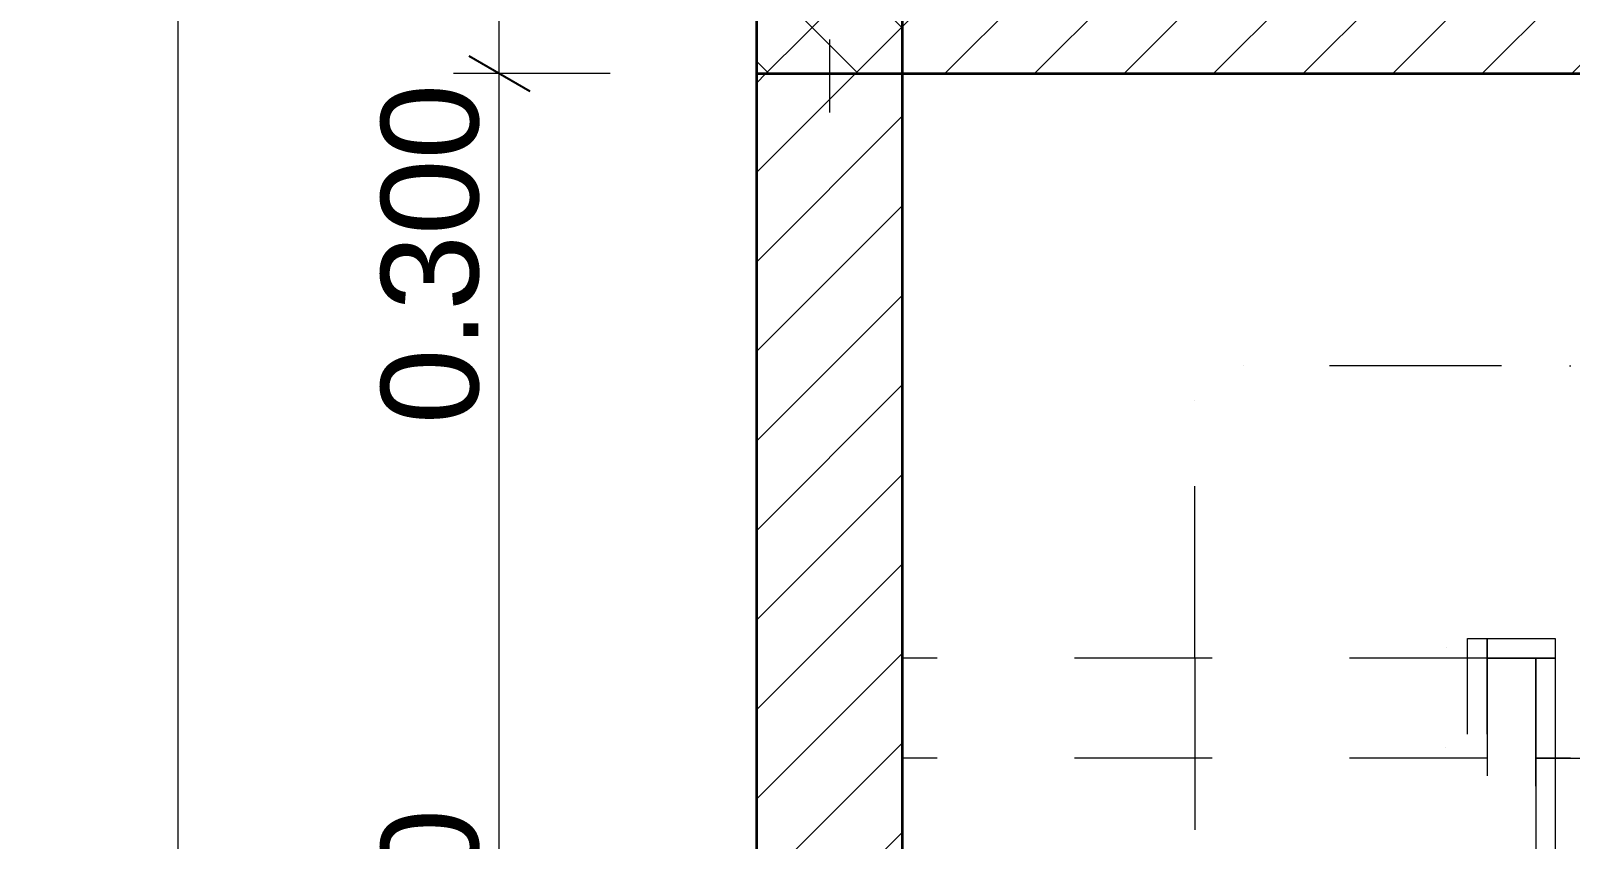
# Model space of a CAD drawing. Header units: millimetres. Extents: x -6000 to 13299, y -11438 to 14364.
# Drawn here: x 510 to 3671, y 1367 to 3026 of the extents above; entities that cross this region are included whole.
import ezdxf

# ---------------------------------------------------------------- set-up
doc = ezdxf.new("R2010")
doc.units = ezdxf.units.MM
doc.header["$MEASUREMENT"] = 0
for name, pattern in [('Dashed', [564.444447, 282.222223, -282.222223]), ('Dot & Dashed', [670.277762, 352.777767, -176.388884, 0, -141.111112]), ('Wipeout_Contour', [1000, 0, -1000])]:
    doc.linetypes.add(name, pattern=pattern)
doc.layers.add('Dimensioning - General', color=7, linetype='Continuous')
doc.layers.add('Structural - Bearing', color=7, linetype='Continuous')
for name, color, linetype, lineweight, true_color in [('Dimensioning - General_Pen_No__45', 7, 'Continuous', 25, 0x40a5ff), ('Dimensioning - General_Pen_No__85', 7, 'Continuous', 20, 0x80c2ff), ('Structural - Bearing_Pen_No__168', 7, 'Continuous', 13, 0xfe847a), ('Structural - Bearing_Pen_No__169', 7, 'Continuous', 13, 0x68b353), ('Structural - Bearing_Pen_No__28', 7, 'Continuous', 35, 0xa80f02), ('Structural - Bearing_Pen_No__89', 7, 'Continuous', 20, 0x71cebe), ('Structural - Combined_Pen_No__161', 7, 'Continuous', 13, 0x6a6a6a)]:
    doc.layers.add(name, color=color, linetype=linetype, lineweight=lineweight, true_color=true_color)
for name, color, linetype, lineweight in [('Dimensioning - General_Pen_No__46', 5, 'Continuous', 25), ('Structural - Bearing_Pen_No__20', 1, 'Continuous', 0), ('Structural - Bearing_Pen_No__27', 7, 'Continuous', 35)]:
    doc.layers.add(name, color=color, linetype=linetype, lineweight=lineweight)
doc.styles.add('GENERATED_STYLE_1', font='')
doc.styles.get('GENERATED_STYLE_1').set_extended_font_data('Arial')
doc.dimstyles.new('GENERATED_STYLE__2', dxfattribs={"dimtxt": 200, "dimasz": 95, "dimexe": 0.18, "dimexo": 300, "dimgap": 0.09, "dimtad": 1, "dimdec": 3, "dimlfac": 0.001, "dimzin": 0, "dimdsep": 46, "dimtxsty": 'GENERATED_STYLE_1', "dimblk": 'ARROWHEAD_2', "dimblk1": 'ARROWHEAD_2', "dimblk2": 'ARROWHEAD_2', "dimcen": 0.09, "dimclrd": 256, "dimclre": 256, "dimclrt": 5, "dimadec": 0, "dimazin": 0, "dimtfac": 1, "dimtdec": 4, "dimtmove": 0, "dimatfit": 3, "dimfxl": 0, "dimtolj": 1, "dimtzin": 0, "dimarcsym": 0})
pattern_1 = [(45, (0, 0), (-91.924, 91.924), [])]

# ---------------------------------------------------------------- blocks, each defined once
blk = doc.blocks.new('Slab_1_3', base_point=(2000, -3761.4))
at = {"layer": 'Structural - Bearing_Pen_No__89', "linetype": 'Continuous', "flags": 128}
blk.add_lwpolyline([(2000, -3761.4), (11500, -3761.4), (11500, 3238.6), (2000, 3238.6)], close=True, dxfattribs=at)
blk = doc.blocks.new('Wall_9_3', base_point=(2150, 2938.6))
at = {"color": 254, "linetype": 'Wipeout_Contour', "lineweight": 0, "ltscale": 11591.703814}
blk.add_wipeout([(2000, 2938.6), (2000, -111.4), (2300, -111.4), (2300, 2938.6)], dxfattribs=at).dxf.layer = 'Structural - Bearing'
at = {"layer": 'Structural - Bearing_Pen_No__168', "linetype": 'Continuous'}
h = blk.add_hatch(dxfattribs=at)
h.set_pattern_fill('Common_Brick_0003', color=256, style=0, pattern_type=2)
h.set_pattern_definition(pattern_1)
h.paths.add_polyline_path([(2000, 2938.6), (2000, -111.4), (2300, -111.4), (2300, 2938.6)])
at = {"layer": 'Structural - Bearing_Pen_No__27', "linetype": 'Continuous', "flags": 128}
for points in [[(2000, 2938.6), (2000, -111.4)], [(2300, -111.4), (2300, 2938.6)]]:
    blk.add_lwpolyline(points, dxfattribs=at)
blk = doc.blocks.new('Wall_10_3', base_point=(2300, 3088.6))
at = {"color": 254, "linetype": 'Wipeout_Contour', "lineweight": 0, "ltscale": 19122.131579}
blk.add_wipeout([(2300, 2938.6), (4800, 2938.6), (4800, 3238.6), (2300, 3238.6)], dxfattribs=at).dxf.layer = 'Structural - Bearing'
at = {"layer": 'Structural - Bearing_Pen_No__168', "linetype": 'Continuous'}
h = blk.add_hatch(dxfattribs=at)
h.set_pattern_fill('Common_Brick_0003', color=256, style=0, pattern_type=2)
h.set_pattern_definition(pattern_1)
h.paths.add_polyline_path([(2300, 2938.6), (4800, 2938.6), (4800, 3238.6), (2300, 3238.6)])
at = {"layer": 'Structural - Bearing_Pen_No__27', "linetype": 'Continuous', "flags": 128}
for points in [[(4800, 3238.6), (2300, 3238.6)], [(2300, 2938.6), (4800, 2938.6)]]:
    blk.add_lwpolyline(points, dxfattribs=at)
blk = doc.blocks.new('Column_3_3', base_point=(2150, 3088.6))
at = {"color": 254, "linetype": 'Wipeout_Contour', "lineweight": 0, "ltscale": 15064.898533}
blk.add_wipeout([(2000, 2938.6), (2300, 2938.6), (2300, 3238.6), (2000, 3238.6)], dxfattribs=at).dxf.layer = 'Structural - Bearing'
at = {"layer": 'Structural - Bearing_Pen_No__169', "linetype": 'Continuous'}
h = blk.add_hatch(dxfattribs=at)
h.set_pattern_fill('Concrete_Block_0003', color=256, style=0, pattern_type=2)
h.set_pattern_definition([(45, (0, 0), (-91.924, 91.924), []), (135, (0, 0), (91.924, 91.924), [])])
h.paths.add_polyline_path([(2000, 2938.6), (2300, 2938.6), (2300, 3238.6), (2000, 3238.6)])
at = {"layer": 'Structural - Bearing_Pen_No__20', "linetype": 'Continuous'}
for p, q in [((2150, 3168.6), (2150, 3318.6)), ((2070, 3088.6), (1920, 3088.6)), ((2230, 3088.6), (2380, 3088.6)), ((2150, 3008.6), (2150, 2858.6))]:
    blk.add_line(p, q, dxfattribs=at)
blk.add_point((2150, 3088.6), dxfattribs=at)
at = {"layer": 'Structural - Bearing_Pen_No__28', "linetype": 'Continuous'}
for p, q in [((2300, 3238.6), (2000, 3238.6)), ((2000, 3238.6), (2000, 2938.6)), ((2300, 2938.6), (2300, 3238.6)), ((2000, 2938.6), (2300, 2938.6))]:
    blk.add_line(p, q, dxfattribs=at)
blk = doc.blocks.new('Stair U-Shape 17')
at = {"layer": 'Structural - Combined_Pen_No__161', "linetype": 'Dashed'}
for p, q in [((1850, 2500), (0, 2500)), ((1644.4, 1300), (1644.4, 2500)), ((3050, 2500), (1850, 2500)), ((1850, 1300), (1850, 2500)), ((1850, 1300), (1850, 2500)), ((3050, 0), (3050, 2500)), ((0, 1340), (1890, 1340)), ((1890, 1340), (1890, 1300)), ((0, 1300), (1850, 1300)), ((1890, 1300), (0, 1300)), ((1850, 1300), (1850, 1200)), ((1850, 1160), (1850, 1300)), ((1850, 1300), (1890, 1300)), ((1890, 1300), (1890, 1160)), ((1644.4, 1200), (1022.2, 1200)), ((1022.2, 1200), (1644.4, 1200)), ((1850, 1200), (1644.4, 1200)), ((1644.4, 0), (1644.4, 1200)), ((1644.4, 1200), (1644.4, 0)), ((1644.4, 1200), (1644.4, 1160)), ((1644.4, 1160), (1644.4, 1200)), ((1644.4, 1200), (1850, 1200)), ((1850, 1200), (1850, 1160)), ((1644.4, 1160), (1035.9, 1160)), ((1850, 1160), (1644.4, 1160)), ((1890, 1160), (1850, 1160))]:
    blk.add_line(p, q, dxfattribs=at)
at = {"layer": 'Structural - Combined_Pen_No__161', "linetype": 'Dot & Dashed'}
for p, q in [((1850, 1900), (0, 1900)), ((1850, 1900), (2450, 1900)), ((2450, 600), (2450, 1900))]:
    blk.add_line(p, q, dxfattribs=at)
at = {"layer": 'Structural - Combined_Pen_No__161'}
for tag, p in [('topJunctionType_001', (225.8, 1384.8)), ('topJunctionType_001', (431.4, 1384.8)), ('topJunctionType_001', (636.9, 1384.8)), ('topJunctionType_001', (842.5, 1384.8)), ('topJunctionType_001', (1048.1, 1384.8)), ('topJunctionType_001', (1253.6, 1384.8)), ('topJunctionType_001', (1459.2, 1384.8)), ('topJunctionType_001', (1664.7, 1384.8)), ('topJunctionType_001', (1870.3, 1384.8)), ('nStartNumbering_001', (-20.3, 1115.2)), ('nStartNumbering_001', (390.8, 1105.9)), ('nStartNumbering_001', (802.1, 1105.8)), ('nStartNumbering_001', (1007.5, 1105.2)), ('nStartNumbering_001', (1213.3, 1106.6)), ('nStartNumbering_001', (1418.6, 1105.7)), ('nStartNumbering_001', (1624.2, 1105.8)), ('nStartNumbering_001', (185.3, 1104.1)), ('nStartNumbering_001', (596.6, 1101.8))]:
    blk.add_attdef(tag, p, '', height=1, dxfattribs=at)
blk = doc.blocks.new('*D58')
at = {"layer": 'Dimensioning - General_Pen_No__45', "linetype": 'Continuous'}
for p, q in [((1409.6, -75.3), (1534.6, -147.5)), ((1409.6, -375.3), (1534.6, -447.5))]:
    blk.add_line(p, q, dxfattribs=at)
at = {"layer": 'Dimensioning - General_Pen_No__85', "linetype": 'Continuous'}
for p, q in [((1472.1, -111.4), (1472.1, 2938.6)), ((1700, -111.4), (1378.4, -111.4)), ((1472.1, -411.4), (1472.1, -111.4)), ((1700, -411.4), (1378.4, -411.4)), ((1472.1, -3461.4), (1472.1, -411.4))]:
    blk.add_line(p, q, dxfattribs=at)
blk = doc.blocks.new('ARROWHEAD_2')
at = {"color": 0, "linetype": 'Continuous', "lineweight": 0}
for p, q in [((-0.378, -0.655), (0.378, 0.655)), ((0, 0), (-1, 0))]:
    blk.add_line(p, q, dxfattribs=at)
blk = doc.blocks.new('*D59')
at = {"layer": 'Dimensioning - General_Pen_No__45', "linetype": 'Continuous'}
for p, q in [((1409.6, 2974.7), (1534.6, 2902.5)), ((1409.6, -75.3), (1534.6, -147.5))]:
    blk.add_line(p, q, dxfattribs=at)
at = {"layer": 'Dimensioning - General_Pen_No__85', "linetype": 'Continuous'}
for p, q in [((1700, 2938.6), (1378.4, 2938.6)), ((1472.1, -111.4), (1472.1, 2938.6))]:
    blk.add_line(p, q, dxfattribs=at)
at = {"layer": 'Dimensioning - General_Pen_No__46', "char_height": 200, "attachment_point": 7, "rotation": 90, "style": 'GENERATED_STYLE_1'}
for s, insert in [('\\A1;{\\fArial|b0|i0|c0|p34;0.300}', (1432.1, 2218.6)), ('\\A1;{\\fArial|b0|i0|c0|p34;3.050}', (1432.1, 729.7))]:
    blk.add_mtext(s, dxfattribs=dict(at, insert=insert))
blk = doc.blocks.new('*D60')
at = {"layer": 'Dimensioning - General_Pen_No__45', "linetype": 'Continuous'}
for p, q in [((1534.6, 3202.5), (1409.6, 3274.7)), ((1409.6, 2974.7), (1534.6, 2902.5))]:
    blk.add_line(p, q, dxfattribs=at)
at = {"layer": 'Dimensioning - General_Pen_No__85', "linetype": 'Continuous'}
for p, q in [((1472.1, 3238.6), (1472.1, 3299.7)), ((1700, 3238.6), (1378.4, 3238.6)), ((1472.1, 2938.6), (1472.1, 3238.6))]:
    blk.add_line(p, q, dxfattribs=at)
blk = doc.blocks.new('*D61')
at = {"layer": 'Dimensioning - General_Pen_No__45', "linetype": 'Continuous'}
for p, q in [((875.4, 3202.5), (750.4, 3274.7)), ((750.4, -3725.3), (875.4, -3797.5))]:
    blk.add_line(p, q, dxfattribs=at)
at = {"layer": 'Dimensioning - General_Pen_No__85', "linetype": 'Continuous'}
for p, q in [((812.9, 3238.6), (812.9, 3299.7)), ((1700, 3238.6), (719.2, 3238.6)), ((812.9, -3761.4), (812.9, 3238.6)), ((1700, -3761.4), (719.2, -3761.4)), ((812.9, -3822.5), (812.9, -3761.4))]:
    blk.add_line(p, q, dxfattribs=at)
at = {"layer": 'Dimensioning - General_Pen_No__46', "insert": (772.9, -603.3), "char_height": 200, "attachment_point": 7, "rotation": 90, "style": 'GENERATED_STYLE_1'}
blk.add_mtext('\\A1;{\\fArial|b0|i0|c0|p34;7.000}', dxfattribs=at)

msp = doc.modelspace()

# ---------------------------------------------------------------- block references
at = {"layer": 'Structural - Bearing', "color": 123, "linetype": 'Continuous', "lineweight": 20, "true_color": 0x71cebe}
msp.add_blockref('Slab_1_3', (2000, -3761.377), dxfattribs=at)

# ---------------------------------------------------------------- next in the draw order: block references
at = {"layer": 'Structural - Bearing'}
msp.add_blockref('Wall_9_3', (2150, 2938.623), dxfattribs=at)

# ---------------------------------------------------------------- next in the draw order: block references
msp.add_blockref('Wall_10_3', (2300, 3088.623), dxfattribs=at)

# ---------------------------------------------------------------- next in the draw order: block references
at = {"layer": 'Structural - Bearing', "color": 14, "lineweight": 35, "true_color": 0xa80f02}
msp.add_blockref('Column_3_3', (2150, 3088.623), dxfattribs=at)

# ---------------------------------------------------------------- next in the draw order: block references
at = {"layer": 'Structural - Combined_Pen_No__161', "linetype": 'Continuous'}
ref = msp.add_blockref('Stair U-Shape 17', (4800, -111.377), dxfattribs=dict(at, zscale=1000, rotation=90))
ref.add_attrib('topJunctionType_001', '10', (3415.2, 1758.9023), dxfattribs={"height": 1})
ref.add_attrib('topJunctionType_001', '11', (3415.2, 1553.3468), dxfattribs={"height": 1})

# ---------------------------------------------------------------- next in the draw order: dimensions: what is measured, and where the dimension line sits
at = {"layer": 'Dimensioning - General', "color": 151, "linetype": 'Continuous', "lineweight": 20, "true_color": 0x80c2ff}
for base, p1, p2, picture, middle in [((812.9364, 3238.623), (2000, -3761.377), (2000, 3238.623), '*D61', (672.9364, -261.377)), ((1472.1219, 3238.623), (2000, 2938.623), (2000, 3238.623), '*D60', (1332.1219, 2560.555)), ((1472.1219, 2938.623), (2000, -111.377), (2000, 2938.623), '*D59', (1332.1219, 1071.68)), ((1472.1219, -111.377), (2000, -411.377), (2000, -111.377), '*D58', (1332.1219, -789.445))]:
    dim = msp.add_linear_dim(base=base, p1=p1, p2=p2, angle=90, dimstyle='GENERATED_STYLE__2', dxfattribs=at)
    dim.commit()
    dim.dimension.update_dxf_attribs({"geometry": picture, "text_midpoint": middle, "dimtype": 160, "text_rotation": 90})

doc.saveas('drawing.dxf')
